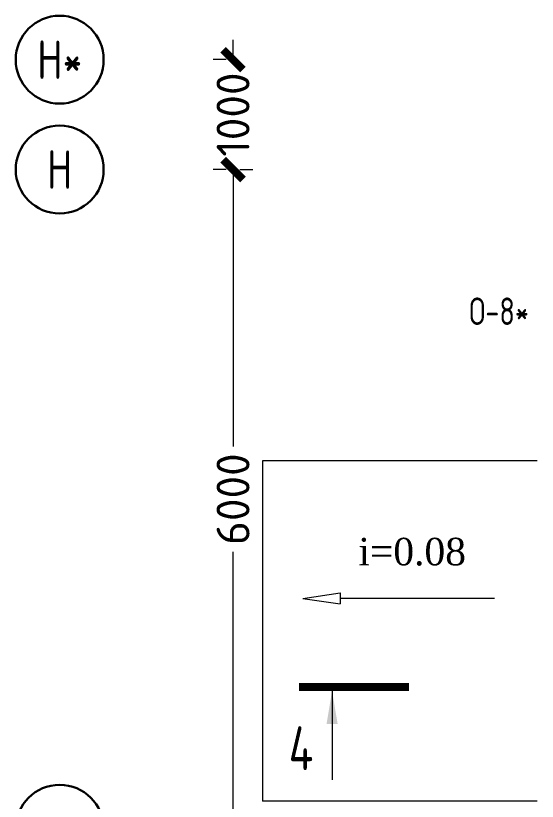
# Model space of a CAD drawing. Extents: x -965262 to 1142518, y -357520 to 71675.
# Drawn here: x -862221 to -857476, y -95739 to -88589 of the extents above; entities that cross this region are included whole.
import ezdxf

# ---------------------------------------------------------------- set-up
doc = ezdxf.new("R2010")
doc.units = 0
doc.header["$LTSCALE"] = 10
doc.linetypes.add('DOTE', pattern=[2.42, 2, -0.2, 0.02, -0.2])
doc.layers.get('0').update_dxf_attribs({"linetype": 'CONTINUOUS', "lineweight": 30})
doc.layers.get('Defpoints').update_dxf_attribs({"linetype": 'CONTINUOUS'})
doc.layers.add('DOTE', color=7, linetype='DOTE', lineweight=9)
doc.styles.add('2.5', font='times.ttf', dxfattribs={"height": 2.5})
doc.styles.add('GOST 2.304', font='isocpeur.ttf', dxfattribs={"width": 0.75, "height": 250})
doc.styles.get("Standard").update_dxf_attribs({"font": 'isocpeur.ttf', "height": 300})
doc.dimstyles.get("Standard").update_dxf_attribs({"dimscale": 100, "dimtxt": 300, "dimasz": 1.8, "dimexe": 1.8, "dimexo": 0.625, "dimgap": 0.9, "dimtad": 0, "dimdec": 0, "dimzin": 0, "dimdsep": 46, "dimtxsty": 'Standard', "dimblk": 'ARCHTICK', "dimcen": 0.9, "dimclrd": 256, "dimclre": 256, "dimclrt": 256, "dimadec": 0, "dimazin": 0, "dimtfac": 1, "dimtdec": 0, "dimtofl": 0, "dimtmove": 0, "dimatfit": 3, "dimfxl": 1, "dimtolj": 1, "dimtzin": 0, "dimlwd": 15, "dimlwe": 15, "dimarcsym": 0})

# ---------------------------------------------------------------- blocks, each defined once
blk = doc.blocks.new('_ArchTick')
at = {"color": 0, "linetype": 'ByBlock', "lineweight": 0, "const_width": 0.4}
blk.add_lwpolyline([(-0.5, -0.5), (0.5, 0.5)], dxfattribs=at)
blk = doc.blocks.new('*D2667')
at = {"lineweight": 15, "transparency": 16777216}
for p, q in [((-860244.1, -89988.9), (-860244.1, -92508.9)), ((-860181.6, -89988.9), (-860064.1, -89988.9)), ((-860244.1, -95988.9), (-860244.1, -93468.9)), ((-860181.6, -95988.9), (-860064.1, -95988.9))]:
    blk.add_line(p, q, dxfattribs=at)
at = {"layer": 'Defpoints', "color": 0, "lineweight": 30, "transparency": 16777216}
for p in [(-860244.1, -89988.9), (-860244.1, -89988.9), (-860244.1, -95988.9, 1451.3)]:
    blk.add_point(p, dxfattribs=at)
at = {"lineweight": 15, "transparency": 16777216, "xscale": 180, "yscale": 180, "zscale": 180}
for p, rotation in [((-860244.1, -89988.9), 90), ((-860244.1, -95988.9), 270)]:
    blk.add_blockref('_ArchTick', p, dxfattribs=dict(at, rotation=rotation))
at = {"lineweight": 15, "transparency": 16777216, "insert": (-860244.1, -92988.9), "char_height": 300, "attachment_point": 5, "rotation": 90}
blk.add_mtext('\\A1;6000', dxfattribs=at)
blk = doc.blocks.new('*D2668')
at = {"lineweight": 15, "transparency": 16777216}
for p, q in [((-860244.1, -88988.9), (-860244.1, -88808.9)), ((-860306.6, -88988.9), (-860424.1, -88988.9)), ((-860306.6, -89988.9), (-860424.1, -89988.9)), ((-860244.1, -89988.9), (-860244.1, -90168.9))]:
    blk.add_line(p, q, dxfattribs=at)
at = {"layer": 'Defpoints', "color": 0, "lineweight": 30, "transparency": 16777216}
for p in [(-860244.1, -88988.9), (-860244.1, -88988.9), (-860244.1, -89988.9, 1451.3)]:
    blk.add_point(p, dxfattribs=at)
at = {"lineweight": 15, "transparency": 16777216, "xscale": 180, "yscale": 180, "zscale": 180}
for p, rotation in [((-860244.1, -88988.9), 270), ((-860244.1, -89988.9), 90)]:
    blk.add_blockref('_ArchTick', p, dxfattribs=dict(at, rotation=rotation))
at = {"lineweight": 15, "transparency": 16777216, "insert": (-860244.1, -89488.9), "char_height": 300, "attachment_point": 5, "rotation": 90}
blk.add_mtext('\\A1;1000', dxfattribs=at)

msp = doc.modelspace()

# ---------------------------------------------------------------- linework, layer by layer
at = {"lineweight": 15}
for p, q in [((-857476.2, -92638.8, 1808.5), (-859976.2, -92638.8, 1808.5)), ((-859976.2, -92638.8, 1808.5), (-859976.2, -95738.8, 1808.5)), ((-859609.8, -93891.8, 1808.5), (-859270.4, -93842.8, 1808.5)), ((-859270.4, -93842.8, 1808.5), (-859270.4, -93940.8, 1808.5)), ((-859609.8, -93891.8, 1808.5), (-859270.4, -93940.8, 1808.5)), ((-857865.9, -93891.8, 1808.5), (-859270.4, -93891.8, 1808.5)), ((-857476.2, -95738.8, 1808.5), (-859976.2, -95738.8, 1808.5))]:
    msp.add_line(p, q, dxfattribs=at)
at = {"color": 5, "lineweight": 15, "ltscale": 100}
msp.add_line((-859343, -94733.6, -1451.3), (-859343, -95543.6, -1451.3), dxfattribs=at)
at = {"color": 5, "lineweight": 15, "ltscale": 100, "const_width": 70, "elevation": -1451.3}
msp.add_lwpolyline([(-859643, -94698.6), (-858643, -94698.6)], dxfattribs=at)
at = {"color": 5, "lineweight": 15, "ltscale": 100}
msp.add_solid([(-859343, -94733.6, -1451.3), (-859393.3, -95034, -1451.3), (-859292.7, -95034, -1451.3)], dxfattribs=at)
at = {"layer": 'DOTE', "linetype": 'Continuous', "lineweight": 30}
for centre in [(-861821.4, -88988.9, -1451.3), (-861821.4, -89988.9, -1451.3), (-861821.4, -95988.9, -1451.3)]:
    msp.add_circle(centre, 400, dxfattribs=at)

# ---------------------------------------------------------------- texts
at = {"color": 5, "width": 0.75}
msp.add_text('О-8*', height=250, dxfattribs=at).set_placement((-858095.5, -91403.7, 11766.4))
at = {"style": '2.5'}
msp.add_text('i=0.08', height=250, dxfattribs=at).set_placement((-859103.7, -93591.3, 1808.5))
at = {"color": 5, "lineweight": 15, "ltscale": 100, "style": 'GOST 2.304', "width": 0.75}
msp.add_text('4', height=400, dxfattribs=at).set_placement((-859738.6, -95456, -1451.3))
at = {"layer": 'DOTE', "linetype": 'Continuous', "lineweight": 30, "ltscale": 100, "char_height": 350, "width": 800, "attachment_point": 5, "style": 'GOST 2.304'}
for s, insert in [('Н*', (-861821.4, -88988.9, -1451.3)), ('Н', (-861821.4, -89988.9, -1451.3))]:
    msp.add_mtext(s, dxfattribs=dict(at, insert=insert))

# ---------------------------------------------------------------- dimensions: what is measured, and where the dimension line sits
at = {"lineweight": 15}
for base, p1, p2, picture, middle in [((-860244.1, -88988.9, -1451.3), (-860244.1, -89988.9), (-860244.1, -88988.9, -1451.3), '*D2668', (-860244.1, -89488.9, -1451.3)), ((-860244.1, -89988.9, -1451.3), (-860244.1, -95988.9), (-860244.1, -89988.9, -1451.3), '*D2667', (-860244.1, -92988.9, -1451.3))]:
    dim = msp.add_linear_dim(base=base, p1=p1, p2=p2, angle=90, dimstyle='Standard', dxfattribs=at)
    dim.commit()
    dim.dimension.update_dxf_attribs({"geometry": picture, "text_midpoint": middle})

doc.saveas('drawing.dxf')
